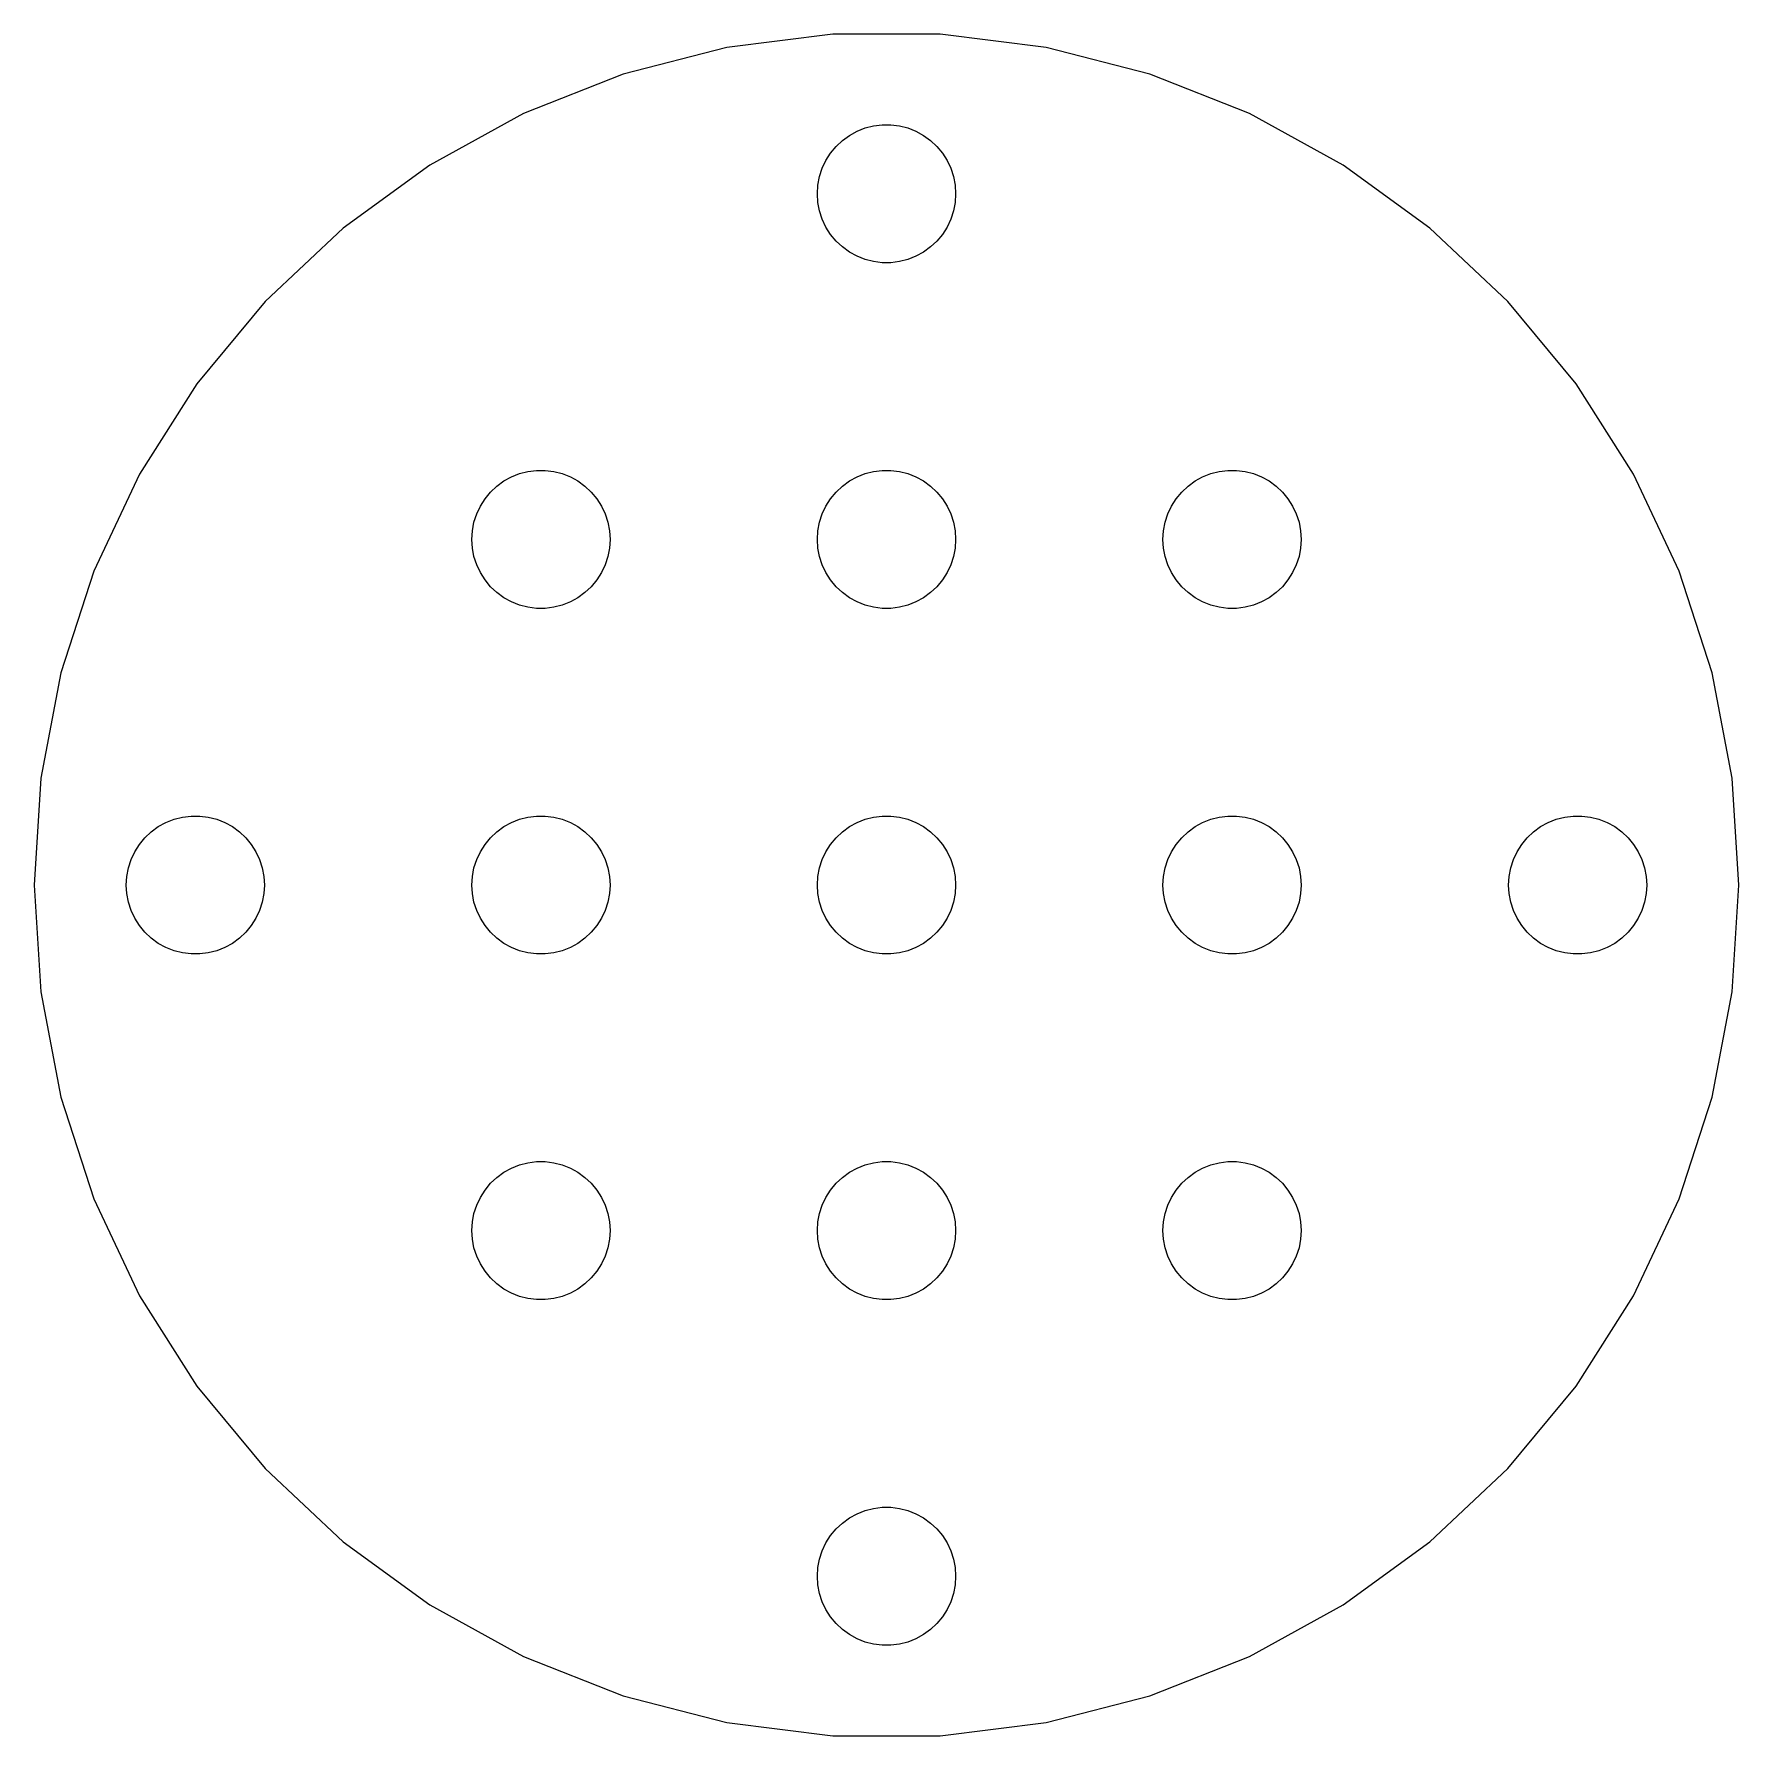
# Model space of a CAD drawing. Header units: metres. Extents: x -37 to 37, y -36.9 to 36.9.
import ezdxf

# ---------------------------------------------------------------- set-up
doc = ezdxf.new("R2010")
doc.units = ezdxf.units.M

msp = doc.modelspace()

# ---------------------------------------------------------------- linework, layer by layer
for p, q in [((-6.93311, 36.3446), (-11.4336, 35.1891)), ((-2.32324, 36.927), (-6.93311, 36.3446)), ((2.32324, 36.927), (-2.32324, 36.927)), ((6.93311, 36.3446), (2.32324, 36.927)), ((11.4336, 35.1891), (6.93311, 36.3446)), ((-11.4336, 35.1891), (-15.7538, 33.4786)), ((15.7538, 33.4786), (11.4336, 35.1891)), ((-15.7538, 33.4786), (-19.8256, 31.2401)), ((19.8256, 31.2401), (15.7538, 33.4786)), ((-1.60747, 32.533), (-1.27733, 32.7145)), ((-1.27733, 32.7145), (-0.927048, 32.8532)), ((-0.927048, 32.8532), (-0.562134, 32.9469)), ((-0.562134, 32.9469), (-0.18837, 32.9941)), ((-0.18837, 32.9941), (0.18837, 32.9941)), ((0.18837, 32.9941), (0.562134, 32.9469)), ((0.562134, 32.9469), (0.927048, 32.8532)), ((0.927048, 32.8532), (1.27733, 32.7145)), ((1.27733, 32.7145), (1.60747, 32.533)), ((-2.42705, 31.7634), (-2.1869, 32.0536)), ((-2.1869, 32.0536), (-1.91226, 32.3115)), ((-1.91226, 32.3115), (-1.60747, 32.533)), ((1.60747, 32.533), (1.91226, 32.3115)), ((1.91226, 32.3115), (2.1869, 32.0536)), ((2.1869, 32.0536), (2.42705, 31.7634)), ((-19.8256, 31.2401), (-23.5847, 28.509)), ((-2.90575, 30.7461), (-2.78932, 31.1044)), ((-2.78932, 31.1044), (-2.62891, 31.4453)), ((-2.62891, 31.4453), (-2.42705, 31.7634)), ((2.42705, 31.7634), (2.62891, 31.4453)), ((2.62891, 31.4453), (2.78932, 31.1044)), ((2.78932, 31.1044), (2.90575, 30.7461)), ((23.5847, 28.509), (19.8256, 31.2401)), ((-3, 30), (-2.97633, 30.376)), ((-2.97633, 30.376), (-2.90575, 30.7461)), ((2.90575, 30.7461), (2.97633, 30.376)), ((2.97633, 30.376), (3, 30)), ((-2.97633, 29.624), (-3, 30)), ((-2.90575, 29.2539), (-2.97633, 29.624)), ((2.97633, 29.624), (2.90575, 29.2539)), ((3, 30), (2.97633, 29.624)), ((-2.78932, 28.8956), (-2.90575, 29.2539)), ((-2.62891, 28.5547), (-2.78932, 28.8956)), ((2.78932, 28.8956), (2.62891, 28.5547)), ((2.90575, 29.2539), (2.78932, 28.8956)), ((-23.5847, 28.509), (-26.9718, 25.3282)), ((-2.42705, 28.2366), (-2.62891, 28.5547)), ((-2.1869, 27.9464), (-2.42705, 28.2366)), ((2.42705, 28.2366), (2.1869, 27.9464)), ((2.62891, 28.5547), (2.42705, 28.2366)), ((26.9718, 25.3282), (23.5847, 28.509)), ((-1.91226, 27.6884), (-2.1869, 27.9464)), ((-1.60747, 27.467), (-1.91226, 27.6884)), ((-1.27733, 27.2855), (-1.60747, 27.467)), ((1.60747, 27.467), (1.27733, 27.2855)), ((1.91226, 27.6884), (1.60747, 27.467)), ((2.1869, 27.9464), (1.91226, 27.6884)), ((-0.927048, 27.1468), (-1.27733, 27.2855)), ((-0.562134, 27.0531), (-0.927048, 27.1468)), ((-0.18837, 27.0059), (-0.562134, 27.0531)), ((0.18837, 27.0059), (-0.18837, 27.0059)), ((0.562134, 27.0531), (0.18837, 27.0059)), ((0.927048, 27.1468), (0.562134, 27.0531)), ((1.27733, 27.2855), (0.927048, 27.1468)), ((-26.9718, 25.3282), (-29.9336, 21.748)), ((29.9336, 21.748), (26.9718, 25.3282)), ((-29.9336, 21.748), (-32.4233, 17.8249)), ((32.4233, 17.8249), (29.9336, 21.748)), ((-32.4233, 17.8249), (-34.4017, 13.6206)), ((-16.2773, 17.7145), (-15.927, 17.8532)), ((-15.927, 17.8532), (-15.5621, 17.9469)), ((-15.5621, 17.9469), (-15.1884, 17.9941)), ((-15.1884, 17.9941), (-14.8116, 17.9941)), ((-14.8116, 17.9941), (-14.4379, 17.9469)), ((-14.4379, 17.9469), (-14.0729, 17.8532)), ((-14.0729, 17.8532), (-13.7227, 17.7145)), ((-1.27733, 17.7145), (-0.927048, 17.8532)), ((-0.927048, 17.8532), (-0.562134, 17.9469)), ((-0.562134, 17.9469), (-0.18837, 17.9941)), ((-0.18837, 17.9941), (0.18837, 17.9941)), ((0.18837, 17.9941), (0.562134, 17.9469)), ((0.562134, 17.9469), (0.927048, 17.8532)), ((0.927048, 17.8532), (1.27733, 17.7145)), ((13.7227, 17.7145), (14.0729, 17.8532)), ((14.0729, 17.8532), (14.4379, 17.9469)), ((14.4379, 17.9469), (14.8116, 17.9941)), ((14.8116, 17.9941), (15.1884, 17.9941)), ((15.1884, 17.9941), (15.5621, 17.9469)), ((15.5621, 17.9469), (15.927, 17.8532)), ((15.927, 17.8532), (16.2773, 17.7145)), ((34.4017, 13.6206), (32.4233, 17.8249)), ((-17.427, 16.7634), (-17.1869, 17.0536)), ((-17.1869, 17.0536), (-16.9123, 17.3115)), ((-16.9123, 17.3115), (-16.6075, 17.533)), ((-16.6075, 17.533), (-16.2773, 17.7145)), ((-13.7227, 17.7145), (-13.3925, 17.533)), ((-13.3925, 17.533), (-13.0877, 17.3115)), ((-13.0877, 17.3115), (-12.8131, 17.0536)), ((-12.8131, 17.0536), (-12.5729, 16.7634)), ((-2.42705, 16.7634), (-2.1869, 17.0536)), ((-2.1869, 17.0536), (-1.91226, 17.3115)), ((-1.91226, 17.3115), (-1.60747, 17.533)), ((-1.60747, 17.533), (-1.27733, 17.7145)), ((1.27733, 17.7145), (1.60747, 17.533)), ((1.60747, 17.533), (1.91226, 17.3115)), ((1.91226, 17.3115), (2.1869, 17.0536)), ((2.1869, 17.0536), (2.42705, 16.7634)), ((12.5729, 16.7634), (12.8131, 17.0536)), ((12.8131, 17.0536), (13.0877, 17.3115)), ((13.0877, 17.3115), (13.3925, 17.533)), ((13.3925, 17.533), (13.7227, 17.7145)), ((16.2773, 17.7145), (16.6075, 17.533)), ((16.6075, 17.533), (16.9123, 17.3115)), ((16.9123, 17.3115), (17.1869, 17.0536)), ((17.1869, 17.0536), (17.427, 16.7634)), ((-17.7893, 16.1044), (-17.6289, 16.4453)), ((-17.6289, 16.4453), (-17.427, 16.7634)), ((-12.5729, 16.7634), (-12.3711, 16.4453)), ((-12.3711, 16.4453), (-12.2107, 16.1044)), ((-2.78932, 16.1044), (-2.62891, 16.4453)), ((-2.62891, 16.4453), (-2.42705, 16.7634)), ((2.42705, 16.7634), (2.62891, 16.4453)), ((2.62891, 16.4453), (2.78932, 16.1044)), ((12.2107, 16.1044), (12.3711, 16.4453)), ((12.3711, 16.4453), (12.5729, 16.7634)), ((17.427, 16.7634), (17.6289, 16.4453)), ((17.6289, 16.4453), (17.7893, 16.1044)), ((-17.9763, 15.376), (-17.9057, 15.7461)), ((-17.9057, 15.7461), (-17.7893, 16.1044)), ((-12.2107, 16.1044), (-12.0942, 15.7461)), ((-12.0942, 15.7461), (-12.0237, 15.376)), ((-2.97633, 15.376), (-2.90575, 15.7461)), ((-2.90575, 15.7461), (-2.78932, 16.1044)), ((2.78932, 16.1044), (2.90575, 15.7461)), ((2.90575, 15.7461), (2.97633, 15.376)), ((12.0237, 15.376), (12.0942, 15.7461)), ((12.0942, 15.7461), (12.2107, 16.1044)), ((17.7893, 16.1044), (17.9057, 15.7461)), ((17.9057, 15.7461), (17.9763, 15.376)), ((-18, 15), (-17.9763, 15.376)), ((-17.9763, 14.624), (-18, 15)), ((-12.0237, 15.376), (-12, 15)), ((-12, 15), (-12.0237, 14.624)), ((-3, 15), (-2.97633, 15.376)), ((-2.97633, 14.624), (-3, 15)), ((2.97633, 15.376), (3, 15)), ((3, 15), (2.97633, 14.624)), ((12, 15), (12.0237, 15.376)), ((12.0237, 14.624), (12, 15)), ((17.9763, 15.376), (18, 15)), ((18, 15), (17.9763, 14.624)), ((-17.9057, 14.2539), (-17.9763, 14.624)), ((-17.7893, 13.8956), (-17.9057, 14.2539)), ((-12.0942, 14.2539), (-12.2107, 13.8956)), ((-12.0237, 14.624), (-12.0942, 14.2539)), ((-2.90575, 14.2539), (-2.97633, 14.624)), ((-2.78932, 13.8956), (-2.90575, 14.2539)), ((2.90575, 14.2539), (2.78932, 13.8956)), ((2.97633, 14.624), (2.90575, 14.2539)), ((12.0942, 14.2539), (12.0237, 14.624)), ((12.2107, 13.8956), (12.0942, 14.2539)), ((17.9057, 14.2539), (17.7893, 13.8956)), ((17.9763, 14.624), (17.9057, 14.2539)), ((-34.4017, 13.6206), (-35.8376, 9.20152)), ((-17.6289, 13.5547), (-17.7893, 13.8956)), ((-17.427, 13.2366), (-17.6289, 13.5547)), ((-12.3711, 13.5547), (-12.5729, 13.2366)), ((-12.2107, 13.8956), (-12.3711, 13.5547)), ((-2.62891, 13.5547), (-2.78932, 13.8956)), ((-2.42705, 13.2366), (-2.62891, 13.5547)), ((2.62891, 13.5547), (2.42705, 13.2366)), ((2.78932, 13.8956), (2.62891, 13.5547)), ((12.3711, 13.5547), (12.2107, 13.8956)), ((12.5729, 13.2366), (12.3711, 13.5547)), ((17.6289, 13.5547), (17.427, 13.2366)), ((17.7893, 13.8956), (17.6289, 13.5547)), ((35.8376, 9.20152), (34.4017, 13.6206)), ((-17.1869, 12.9464), (-17.427, 13.2366)), ((-16.9123, 12.6884), (-17.1869, 12.9464)), ((-16.6075, 12.467), (-16.9123, 12.6884)), ((-13.0877, 12.6884), (-13.3925, 12.467)), ((-12.8131, 12.9464), (-13.0877, 12.6884)), ((-12.5729, 13.2366), (-12.8131, 12.9464)), ((-2.1869, 12.9464), (-2.42705, 13.2366)), ((-1.91226, 12.6884), (-2.1869, 12.9464)), ((-1.60747, 12.467), (-1.91226, 12.6884)), ((1.91226, 12.6884), (1.60747, 12.467)), ((2.1869, 12.9464), (1.91226, 12.6884)), ((2.42705, 13.2366), (2.1869, 12.9464)), ((12.8131, 12.9464), (12.5729, 13.2366)), ((13.0877, 12.6884), (12.8131, 12.9464)), ((13.3925, 12.467), (13.0877, 12.6884)), ((16.9123, 12.6884), (16.6075, 12.467)), ((17.1869, 12.9464), (16.9123, 12.6884)), ((17.427, 13.2366), (17.1869, 12.9464)), ((-16.2773, 12.2855), (-16.6075, 12.467)), ((-15.927, 12.1468), (-16.2773, 12.2855)), ((-15.5621, 12.0531), (-15.927, 12.1468)), ((-15.1884, 12.0059), (-15.5621, 12.0531)), ((-14.8116, 12.0059), (-15.1884, 12.0059)), ((-14.4379, 12.0531), (-14.8116, 12.0059)), ((-14.0729, 12.1468), (-14.4379, 12.0531)), ((-13.7227, 12.2855), (-14.0729, 12.1468)), ((-13.3925, 12.467), (-13.7227, 12.2855)), ((-1.27733, 12.2855), (-1.60747, 12.467)), ((-0.927048, 12.1468), (-1.27733, 12.2855)), ((-0.562134, 12.0531), (-0.927048, 12.1468)), ((-0.18837, 12.0059), (-0.562134, 12.0531)), ((0.18837, 12.0059), (-0.18837, 12.0059)), ((0.562134, 12.0531), (0.18837, 12.0059)), ((0.927048, 12.1468), (0.562134, 12.0531)), ((1.27733, 12.2855), (0.927048, 12.1468)), ((1.60747, 12.467), (1.27733, 12.2855)), ((13.7227, 12.2855), (13.3925, 12.467)), ((14.0729, 12.1468), (13.7227, 12.2855)), ((14.4379, 12.0531), (14.0729, 12.1468)), ((14.8116, 12.0059), (14.4379, 12.0531)), ((15.1884, 12.0059), (14.8116, 12.0059)), ((15.5621, 12.0531), (15.1884, 12.0059)), ((15.927, 12.1468), (15.5621, 12.0531)), ((16.2773, 12.2855), (15.927, 12.1468)), ((16.6075, 12.467), (16.2773, 12.2855)), ((-35.8376, 9.20152), (-36.7082, 4.63733)), ((36.7082, 4.63733), (35.8376, 9.20152)), ((-36.7082, 4.63733), (-37, 0)), ((37, 0), (36.7082, 4.63733)), ((-30.5621, 2.94685), (-30.1884, 2.99408)), ((-30.1884, 2.99408), (-29.8116, 2.99408)), ((-29.8116, 2.99408), (-29.4379, 2.94685)), ((-15.5621, 2.94685), (-15.1884, 2.99408)), ((-15.1884, 2.99408), (-14.8116, 2.99408)), ((-14.8116, 2.99408), (-14.4379, 2.94685)), ((-0.562134, 2.94685), (-0.18837, 2.99408)), ((-0.18837, 2.99408), (0.18837, 2.99408)), ((0.18837, 2.99408), (0.562134, 2.94685)), ((14.4379, 2.94685), (14.8116, 2.99408)), ((14.8116, 2.99408), (15.1884, 2.99408)), ((15.1884, 2.99408), (15.5621, 2.94685)), ((29.4379, 2.94685), (29.8116, 2.99408)), ((29.8116, 2.99408), (30.1884, 2.99408)), ((30.1884, 2.99408), (30.5621, 2.94685)), ((-32.1869, 2.05363), (-31.9123, 2.31154)), ((-31.9123, 2.31154), (-31.6075, 2.53297)), ((-31.6075, 2.53297), (-31.2773, 2.71448)), ((-31.2773, 2.71448), (-30.927, 2.85316)), ((-30.927, 2.85316), (-30.5621, 2.94685)), ((-29.4379, 2.94685), (-29.0729, 2.85316)), ((-29.0729, 2.85316), (-28.7227, 2.71448)), ((-28.7227, 2.71448), (-28.3925, 2.53297)), ((-28.3925, 2.53297), (-28.0877, 2.31154)), ((-28.0877, 2.31154), (-27.8131, 2.05363)), ((-17.1869, 2.05363), (-16.9123, 2.31154)), ((-16.9123, 2.31154), (-16.6075, 2.53297)), ((-16.6075, 2.53297), (-16.2773, 2.71448)), ((-16.2773, 2.71448), (-15.927, 2.85316)), ((-15.927, 2.85316), (-15.5621, 2.94685)), ((-14.4379, 2.94685), (-14.0729, 2.85316)), ((-14.0729, 2.85316), (-13.7227, 2.71448)), ((-13.7227, 2.71448), (-13.3925, 2.53297)), ((-13.3925, 2.53297), (-13.0877, 2.31154)), ((-13.0877, 2.31154), (-12.8131, 2.05363)), ((-2.1869, 2.05363), (-1.91226, 2.31154)), ((-1.91226, 2.31154), (-1.60747, 2.53297)), ((-1.60747, 2.53297), (-1.27733, 2.71448)), ((-1.27733, 2.71448), (-0.927048, 2.85316)), ((-0.927048, 2.85316), (-0.562134, 2.94685)), ((0.562134, 2.94685), (0.927048, 2.85316)), ((0.927048, 2.85316), (1.27733, 2.71448)), ((1.27733, 2.71448), (1.60747, 2.53297)), ((1.60747, 2.53297), (1.91226, 2.31154)), ((1.91226, 2.31154), (2.1869, 2.05363)), ((12.8131, 2.05363), (13.0877, 2.31154)), ((13.0877, 2.31154), (13.3925, 2.53297)), ((13.3925, 2.53297), (13.7227, 2.71448)), ((13.7227, 2.71448), (14.0729, 2.85316)), ((14.0729, 2.85316), (14.4379, 2.94685)), ((15.5621, 2.94685), (15.927, 2.85316)), ((15.927, 2.85316), (16.2773, 2.71448)), ((16.2773, 2.71448), (16.6075, 2.53297)), ((16.6075, 2.53297), (16.9123, 2.31154)), ((16.9123, 2.31154), (17.1869, 2.05363)), ((27.8131, 2.05363), (28.0877, 2.31154)), ((28.0877, 2.31154), (28.3925, 2.53297)), ((28.3925, 2.53297), (28.7227, 2.71448)), ((28.7227, 2.71448), (29.0729, 2.85316)), ((29.0729, 2.85316), (29.4379, 2.94685)), ((30.5621, 2.94685), (30.927, 2.85316)), ((30.927, 2.85316), (31.2773, 2.71448)), ((31.2773, 2.71448), (31.6075, 2.53297)), ((31.6075, 2.53297), (31.9123, 2.31154)), ((31.9123, 2.31154), (32.1869, 2.05363)), ((-32.6289, 1.44525), (-32.427, 1.76335)), ((-32.427, 1.76335), (-32.1869, 2.05363)), ((-27.8131, 2.05363), (-27.5729, 1.76335)), ((-27.5729, 1.76335), (-27.3711, 1.44525)), ((-17.6289, 1.44525), (-17.427, 1.76335)), ((-17.427, 1.76335), (-17.1869, 2.05363)), ((-12.8131, 2.05363), (-12.5729, 1.76335)), ((-12.5729, 1.76335), (-12.3711, 1.44525)), ((-2.62891, 1.44525), (-2.42705, 1.76335)), ((-2.42705, 1.76335), (-2.1869, 2.05363)), ((2.1869, 2.05363), (2.42705, 1.76335)), ((2.42705, 1.76335), (2.62891, 1.44525)), ((12.3711, 1.44525), (12.5729, 1.76335)), ((12.5729, 1.76335), (12.8131, 2.05363)), ((17.1869, 2.05363), (17.427, 1.76335)), ((17.427, 1.76335), (17.6289, 1.44525)), ((27.3711, 1.44525), (27.5729, 1.76335)), ((27.5729, 1.76335), (27.8131, 2.05363)), ((32.1869, 2.05363), (32.427, 1.76335)), ((32.427, 1.76335), (32.6289, 1.44525)), ((-32.9763, 0.375992), (-32.9057, 0.746063)), ((-32.9057, 0.746063), (-32.7893, 1.10437)), ((-32.7893, 1.10437), (-32.6289, 1.44525)), ((-27.3711, 1.44525), (-27.2107, 1.10437)), ((-27.2107, 1.10437), (-27.0942, 0.746063)), ((-27.0942, 0.746063), (-27.0237, 0.375992)), ((-17.9763, 0.375992), (-17.9057, 0.746063)), ((-17.9057, 0.746063), (-17.7893, 1.10437)), ((-17.7893, 1.10437), (-17.6289, 1.44525)), ((-12.3711, 1.44525), (-12.2107, 1.10437)), ((-12.2107, 1.10437), (-12.0942, 0.746063)), ((-12.0942, 0.746063), (-12.0237, 0.375992)), ((-2.97633, 0.375992), (-2.90575, 0.746063)), ((-2.90575, 0.746063), (-2.78932, 1.10437)), ((-2.78932, 1.10437), (-2.62891, 1.44525)), ((2.62891, 1.44525), (2.78932, 1.10437)), ((2.78932, 1.10437), (2.90575, 0.746063)), ((2.90575, 0.746063), (2.97633, 0.375992)), ((12.0237, 0.375992), (12.0942, 0.746063)), ((12.0942, 0.746063), (12.2107, 1.10437)), ((12.2107, 1.10437), (12.3711, 1.44525)), ((17.6289, 1.44525), (17.7893, 1.10437)), ((17.7893, 1.10437), (17.9057, 0.746063)), ((17.9057, 0.746063), (17.9763, 0.375992)), ((27.0237, 0.375992), (27.0942, 0.746063)), ((27.0942, 0.746063), (27.2107, 1.10437)), ((27.2107, 1.10437), (27.3711, 1.44525)), ((32.6289, 1.44525), (32.7893, 1.10437)), ((32.7893, 1.10437), (32.9057, 0.746063)), ((32.9057, 0.746063), (32.9763, 0.375992)), ((-37, 0), (-36.7082, -4.63733)), ((-33, 0), (-32.9763, 0.375992)), ((-32.9763, -0.375992), (-33, 0)), ((-27.0237, 0.375992), (-27, 0)), ((-27, 0), (-27.0237, -0.375992)), ((-18, 0), (-17.9763, 0.375992)), ((-17.9763, -0.375992), (-18, 0)), ((-12.0237, 0.375992), (-12, 0)), ((-12, 0), (-12.0237, -0.375992)), ((-3, 0), (-2.97633, 0.375992)), ((-2.97633, -0.375992), (-3, 0)), ((2.97633, 0.375992), (3, 0)), ((3, 0), (2.97633, -0.375992)), ((12, 0), (12.0237, 0.375992)), ((12.0237, -0.375992), (12, 0)), ((17.9763, 0.375992), (18, 0)), ((18, 0), (17.9763, -0.375992)), ((27, 0), (27.0237, 0.375992)), ((27.0237, -0.375992), (27, 0)), ((32.9763, 0.375992), (33, 0)), ((33, 0), (32.9763, -0.375992)), ((36.7082, -4.63733), (37, 0)), ((-32.9057, -0.746063), (-32.9763, -0.375992)), ((-27.0237, -0.375992), (-27.0942, -0.746063)), ((-17.9057, -0.746063), (-17.9763, -0.375992)), ((-12.0237, -0.375992), (-12.0942, -0.746063)), ((-2.90575, -0.746063), (-2.97633, -0.375992)), ((2.97633, -0.375992), (2.90575, -0.746063)), ((12.0942, -0.746063), (12.0237, -0.375992)), ((17.9763, -0.375992), (17.9057, -0.746063)), ((27.0942, -0.746063), (27.0237, -0.375992)), ((32.9763, -0.375992), (32.9057, -0.746063)), ((-32.7893, -1.10437), (-32.9057, -0.746063)), ((-32.6289, -1.44525), (-32.7893, -1.10437)), ((-32.427, -1.76335), (-32.6289, -1.44525)), ((-27.3711, -1.44525), (-27.5729, -1.76335)), ((-27.2107, -1.10437), (-27.3711, -1.44525)), ((-27.0942, -0.746063), (-27.2107, -1.10437)), ((-17.7893, -1.10437), (-17.9057, -0.746063)), ((-17.6289, -1.44525), (-17.7893, -1.10437)), ((-17.427, -1.76335), (-17.6289, -1.44525)), ((-12.3711, -1.44525), (-12.5729, -1.76335)), ((-12.2107, -1.10437), (-12.3711, -1.44525)), ((-12.0942, -0.746063), (-12.2107, -1.10437)), ((-2.78932, -1.10437), (-2.90575, -0.746063)), ((-2.62891, -1.44525), (-2.78932, -1.10437)), ((-2.42705, -1.76335), (-2.62891, -1.44525)), ((2.62891, -1.44525), (2.42705, -1.76335)), ((2.78932, -1.10437), (2.62891, -1.44525)), ((2.90575, -0.746063), (2.78932, -1.10437)), ((12.2107, -1.10437), (12.0942, -0.746063)), ((12.3711, -1.44525), (12.2107, -1.10437)), ((12.5729, -1.76335), (12.3711, -1.44525)), ((17.6289, -1.44525), (17.427, -1.76335)), ((17.7893, -1.10437), (17.6289, -1.44525)), ((17.9057, -0.746063), (17.7893, -1.10437)), ((27.2107, -1.10437), (27.0942, -0.746063)), ((27.3711, -1.44525), (27.2107, -1.10437)), ((27.5729, -1.76335), (27.3711, -1.44525)), ((32.6289, -1.44525), (32.427, -1.76335)), ((32.7893, -1.10437), (32.6289, -1.44525)), ((32.9057, -0.746063), (32.7893, -1.10437)), ((-32.1869, -2.05363), (-32.427, -1.76335)), ((-31.9123, -2.31154), (-32.1869, -2.05363)), ((-27.8131, -2.05363), (-28.0877, -2.31154)), ((-27.5729, -1.76335), (-27.8131, -2.05363)), ((-17.1869, -2.05363), (-17.427, -1.76335)), ((-16.9123, -2.31154), (-17.1869, -2.05363)), ((-12.8131, -2.05363), (-13.0877, -2.31154)), ((-12.5729, -1.76335), (-12.8131, -2.05363)), ((-2.1869, -2.05363), (-2.42705, -1.76335)), ((-1.91226, -2.31154), (-2.1869, -2.05363)), ((2.1869, -2.05363), (1.91226, -2.31154)), ((2.42705, -1.76335), (2.1869, -2.05363)), ((12.8131, -2.05363), (12.5729, -1.76335)), ((13.0877, -2.31154), (12.8131, -2.05363)), ((17.1869, -2.05363), (16.9123, -2.31154)), ((17.427, -1.76335), (17.1869, -2.05363)), ((27.8131, -2.05363), (27.5729, -1.76335)), ((28.0877, -2.31154), (27.8131, -2.05363)), ((32.1869, -2.05363), (31.9123, -2.31154)), ((32.427, -1.76335), (32.1869, -2.05363)), ((-31.6075, -2.53297), (-31.9123, -2.31154)), ((-31.2773, -2.71448), (-31.6075, -2.53297)), ((-30.927, -2.85316), (-31.2773, -2.71448)), ((-30.5621, -2.94685), (-30.927, -2.85316)), ((-30.1884, -2.99408), (-30.5621, -2.94685)), ((-29.4379, -2.94685), (-29.8116, -2.99408)), ((-29.0729, -2.85316), (-29.4379, -2.94685)), ((-28.7227, -2.71448), (-29.0729, -2.85316)), ((-28.3925, -2.53297), (-28.7227, -2.71448)), ((-28.0877, -2.31154), (-28.3925, -2.53297)), ((-16.6075, -2.53297), (-16.9123, -2.31154)), ((-16.2773, -2.71448), (-16.6075, -2.53297)), ((-15.927, -2.85316), (-16.2773, -2.71448)), ((-15.5621, -2.94685), (-15.927, -2.85316)), ((-15.1884, -2.99408), (-15.5621, -2.94685)), ((-14.4379, -2.94685), (-14.8116, -2.99408)), ((-14.0729, -2.85316), (-14.4379, -2.94685)), ((-13.7227, -2.71448), (-14.0729, -2.85316)), ((-13.3925, -2.53297), (-13.7227, -2.71448)), ((-13.0877, -2.31154), (-13.3925, -2.53297)), ((-1.60747, -2.53297), (-1.91226, -2.31154)), ((-1.27733, -2.71448), (-1.60747, -2.53297)), ((-0.927048, -2.85316), (-1.27733, -2.71448)), ((-0.562134, -2.94685), (-0.927048, -2.85316)), ((-0.18837, -2.99408), (-0.562134, -2.94685)), ((0.562134, -2.94685), (0.18837, -2.99408)), ((0.927048, -2.85316), (0.562134, -2.94685)), ((1.27733, -2.71448), (0.927048, -2.85316)), ((1.60747, -2.53297), (1.27733, -2.71448)), ((1.91226, -2.31154), (1.60747, -2.53297)), ((13.3925, -2.53297), (13.0877, -2.31154)), ((13.7227, -2.71448), (13.3925, -2.53297)), ((14.0729, -2.85316), (13.7227, -2.71448)), ((14.4379, -2.94685), (14.0729, -2.85316)), ((14.8116, -2.99408), (14.4379, -2.94685)), ((15.5621, -2.94685), (15.1884, -2.99408)), ((15.927, -2.85316), (15.5621, -2.94685)), ((16.2773, -2.71448), (15.927, -2.85316)), ((16.6075, -2.53297), (16.2773, -2.71448)), ((16.9123, -2.31154), (16.6075, -2.53297)), ((28.3925, -2.53297), (28.0877, -2.31154)), ((28.7227, -2.71448), (28.3925, -2.53297)), ((29.0729, -2.85316), (28.7227, -2.71448)), ((29.4379, -2.94685), (29.0729, -2.85316)), ((29.8116, -2.99408), (29.4379, -2.94685)), ((30.5621, -2.94685), (30.1884, -2.99408)), ((30.927, -2.85316), (30.5621, -2.94685)), ((31.2773, -2.71448), (30.927, -2.85316)), ((31.6075, -2.53297), (31.2773, -2.71448)), ((31.9123, -2.31154), (31.6075, -2.53297)), ((-29.8116, -2.99408), (-30.1884, -2.99408)), ((-14.8116, -2.99408), (-15.1884, -2.99408)), ((0.18837, -2.99408), (-0.18837, -2.99408)), ((15.1884, -2.99408), (14.8116, -2.99408)), ((30.1884, -2.99408), (29.8116, -2.99408)), ((-36.7082, -4.63733), (-35.8376, -9.20152)), ((35.8376, -9.20152), (36.7082, -4.63733)), ((-35.8376, -9.20152), (-34.4017, -13.6206)), ((34.4017, -13.6206), (35.8376, -9.20152)), ((-16.9123, -12.6884), (-16.6075, -12.467)), ((-16.6075, -12.467), (-16.2773, -12.2855)), ((-16.2773, -12.2855), (-15.927, -12.1468)), ((-15.927, -12.1468), (-15.5621, -12.0531)), ((-15.5621, -12.0531), (-15.1884, -12.0059)), ((-15.1884, -12.0059), (-14.8116, -12.0059)), ((-14.8116, -12.0059), (-14.4379, -12.0531)), ((-14.4379, -12.0531), (-14.0729, -12.1468)), ((-14.0729, -12.1468), (-13.7227, -12.2855)), ((-13.7227, -12.2855), (-13.3925, -12.467)), ((-13.3925, -12.467), (-13.0877, -12.6884)), ((-1.91226, -12.6884), (-1.60747, -12.467)), ((-1.60747, -12.467), (-1.27733, -12.2855)), ((-1.27733, -12.2855), (-0.927048, -12.1468)), ((-0.927048, -12.1468), (-0.562134, -12.0531)), ((-0.562134, -12.0531), (-0.18837, -12.0059)), ((-0.18837, -12.0059), (0.18837, -12.0059)), ((0.18837, -12.0059), (0.562134, -12.0531)), ((0.562134, -12.0531), (0.927048, -12.1468)), ((0.927048, -12.1468), (1.27733, -12.2855)), ((1.27733, -12.2855), (1.60747, -12.467)), ((1.60747, -12.467), (1.91226, -12.6884)), ((13.0877, -12.6884), (13.3925, -12.467)), ((13.3925, -12.467), (13.7227, -12.2855)), ((13.7227, -12.2855), (14.0729, -12.1468)), ((14.0729, -12.1468), (14.4379, -12.0531)), ((14.4379, -12.0531), (14.8116, -12.0059)), ((14.8116, -12.0059), (15.1884, -12.0059)), ((15.1884, -12.0059), (15.5621, -12.0531)), ((15.5621, -12.0531), (15.927, -12.1468)), ((15.927, -12.1468), (16.2773, -12.2855)), ((16.2773, -12.2855), (16.6075, -12.467)), ((16.6075, -12.467), (16.9123, -12.6884)), ((-17.6289, -13.5547), (-17.427, -13.2366)), ((-17.427, -13.2366), (-17.1869, -12.9464)), ((-17.1869, -12.9464), (-16.9123, -12.6884)), ((-13.0877, -12.6884), (-12.8131, -12.9464)), ((-12.8131, -12.9464), (-12.5729, -13.2366)), ((-12.5729, -13.2366), (-12.3711, -13.5547)), ((-2.62891, -13.5547), (-2.42705, -13.2366)), ((-2.42705, -13.2366), (-2.1869, -12.9464)), ((-2.1869, -12.9464), (-1.91226, -12.6884)), ((1.91226, -12.6884), (2.1869, -12.9464)), ((2.1869, -12.9464), (2.42705, -13.2366)), ((2.42705, -13.2366), (2.62891, -13.5547)), ((12.3711, -13.5547), (12.5729, -13.2366)), ((12.5729, -13.2366), (12.8131, -12.9464)), ((12.8131, -12.9464), (13.0877, -12.6884)), ((16.9123, -12.6884), (17.1869, -12.9464)), ((17.1869, -12.9464), (17.427, -13.2366)), ((17.427, -13.2366), (17.6289, -13.5547)), ((-34.4017, -13.6206), (-32.4233, -17.8249)), ((-17.9057, -14.2539), (-17.7893, -13.8956)), ((-17.7893, -13.8956), (-17.6289, -13.5547)), ((-12.3711, -13.5547), (-12.2107, -13.8956)), ((-12.2107, -13.8956), (-12.0942, -14.2539)), ((-2.90575, -14.2539), (-2.78932, -13.8956)), ((-2.78932, -13.8956), (-2.62891, -13.5547)), ((2.62891, -13.5547), (2.78932, -13.8956)), ((2.78932, -13.8956), (2.90575, -14.2539)), ((12.0942, -14.2539), (12.2107, -13.8956)), ((12.2107, -13.8956), (12.3711, -13.5547)), ((17.6289, -13.5547), (17.7893, -13.8956)), ((17.7893, -13.8956), (17.9057, -14.2539)), ((32.4233, -17.8249), (34.4017, -13.6206)), ((-18, -15), (-17.9763, -14.624)), ((-17.9763, -14.624), (-17.9057, -14.2539)), ((-12.0942, -14.2539), (-12.0237, -14.624)), ((-12.0237, -14.624), (-12, -15)), ((-3, -15), (-2.97633, -14.624)), ((-2.97633, -14.624), (-2.90575, -14.2539)), ((2.90575, -14.2539), (2.97633, -14.624)), ((2.97633, -14.624), (3, -15)), ((12, -15), (12.0237, -14.624)), ((12.0237, -14.624), (12.0942, -14.2539)), ((17.9057, -14.2539), (17.9763, -14.624)), ((17.9763, -14.624), (18, -15)), ((-17.9763, -15.376), (-18, -15)), ((-17.9057, -15.7461), (-17.9763, -15.376)), ((-12.0237, -15.376), (-12.0942, -15.7461)), ((-12, -15), (-12.0237, -15.376)), ((-2.97633, -15.376), (-3, -15)), ((-2.90575, -15.7461), (-2.97633, -15.376)), ((2.97633, -15.376), (2.90575, -15.7461)), ((3, -15), (2.97633, -15.376)), ((12.0237, -15.376), (12, -15)), ((12.0942, -15.7461), (12.0237, -15.376)), ((17.9763, -15.376), (17.9057, -15.7461)), ((18, -15), (17.9763, -15.376)), ((-17.7893, -16.1044), (-17.9057, -15.7461)), ((-17.6289, -16.4453), (-17.7893, -16.1044)), ((-12.2107, -16.1044), (-12.3711, -16.4453)), ((-12.0942, -15.7461), (-12.2107, -16.1044)), ((-2.78932, -16.1044), (-2.90575, -15.7461)), ((-2.62891, -16.4453), (-2.78932, -16.1044)), ((2.78932, -16.1044), (2.62891, -16.4453)), ((2.90575, -15.7461), (2.78932, -16.1044)), ((12.2107, -16.1044), (12.0942, -15.7461)), ((12.3711, -16.4453), (12.2107, -16.1044)), ((17.7893, -16.1044), (17.6289, -16.4453)), ((17.9057, -15.7461), (17.7893, -16.1044)), ((-17.427, -16.7634), (-17.6289, -16.4453)), ((-17.1869, -17.0536), (-17.427, -16.7634)), ((-12.5729, -16.7634), (-12.8131, -17.0536)), ((-12.3711, -16.4453), (-12.5729, -16.7634)), ((-2.42705, -16.7634), (-2.62891, -16.4453)), ((-2.1869, -17.0536), (-2.42705, -16.7634)), ((2.42705, -16.7634), (2.1869, -17.0536)), ((2.62891, -16.4453), (2.42705, -16.7634)), ((12.5729, -16.7634), (12.3711, -16.4453)), ((12.8131, -17.0536), (12.5729, -16.7634)), ((17.427, -16.7634), (17.1869, -17.0536)), ((17.6289, -16.4453), (17.427, -16.7634)), ((-16.9123, -17.3115), (-17.1869, -17.0536)), ((-16.6075, -17.533), (-16.9123, -17.3115)), ((-16.2773, -17.7145), (-16.6075, -17.533)), ((-15.927, -17.8532), (-16.2773, -17.7145)), ((-13.7227, -17.7145), (-14.0729, -17.8532)), ((-13.3925, -17.533), (-13.7227, -17.7145)), ((-13.0877, -17.3115), (-13.3925, -17.533)), ((-12.8131, -17.0536), (-13.0877, -17.3115)), ((-1.91226, -17.3115), (-2.1869, -17.0536)), ((-1.60747, -17.533), (-1.91226, -17.3115)), ((-1.27733, -17.7145), (-1.60747, -17.533)), ((-0.927048, -17.8532), (-1.27733, -17.7145)), ((1.27733, -17.7145), (0.927048, -17.8532)), ((1.60747, -17.533), (1.27733, -17.7145)), ((1.91226, -17.3115), (1.60747, -17.533)), ((2.1869, -17.0536), (1.91226, -17.3115)), ((13.0877, -17.3115), (12.8131, -17.0536)), ((13.3925, -17.533), (13.0877, -17.3115)), ((13.7227, -17.7145), (13.3925, -17.533)), ((14.0729, -17.8532), (13.7227, -17.7145)), ((16.2773, -17.7145), (15.927, -17.8532)), ((16.6075, -17.533), (16.2773, -17.7145)), ((16.9123, -17.3115), (16.6075, -17.533)), ((17.1869, -17.0536), (16.9123, -17.3115)), ((-32.4233, -17.8249), (-29.9336, -21.748)), ((-15.5621, -17.9469), (-15.927, -17.8532)), ((-15.1884, -17.9941), (-15.5621, -17.9469)), ((-14.8116, -17.9941), (-15.1884, -17.9941)), ((-14.4379, -17.9469), (-14.8116, -17.9941)), ((-14.0729, -17.8532), (-14.4379, -17.9469)), ((-0.562134, -17.9469), (-0.927048, -17.8532)), ((-0.18837, -17.9941), (-0.562134, -17.9469)), ((0.18837, -17.9941), (-0.18837, -17.9941)), ((0.562134, -17.9469), (0.18837, -17.9941)), ((0.927048, -17.8532), (0.562134, -17.9469)), ((14.4379, -17.9469), (14.0729, -17.8532)), ((14.8116, -17.9941), (14.4379, -17.9469)), ((15.1884, -17.9941), (14.8116, -17.9941)), ((15.5621, -17.9469), (15.1884, -17.9941)), ((15.927, -17.8532), (15.5621, -17.9469)), ((29.9336, -21.748), (32.4233, -17.8249)), ((-29.9336, -21.748), (-26.9718, -25.3282)), ((26.9718, -25.3282), (29.9336, -21.748)), ((-26.9718, -25.3282), (-23.5847, -28.509)), ((23.5847, -28.509), (26.9718, -25.3282)), ((-1.60747, -27.467), (-1.27733, -27.2855)), ((-1.27733, -27.2855), (-0.927048, -27.1468)), ((-0.927048, -27.1468), (-0.562134, -27.0531)), ((-0.562134, -27.0531), (-0.18837, -27.0059)), ((-0.18837, -27.0059), (0.18837, -27.0059)), ((0.18837, -27.0059), (0.562134, -27.0531)), ((0.562134, -27.0531), (0.927048, -27.1468)), ((0.927048, -27.1468), (1.27733, -27.2855)), ((1.27733, -27.2855), (1.60747, -27.467)), ((-2.42705, -28.2366), (-2.1869, -27.9464)), ((-2.1869, -27.9464), (-1.91226, -27.6884)), ((-1.91226, -27.6884), (-1.60747, -27.467)), ((1.60747, -27.467), (1.91226, -27.6884)), ((1.91226, -27.6884), (2.1869, -27.9464)), ((2.1869, -27.9464), (2.42705, -28.2366)), ((-23.5847, -28.509), (-19.8256, -31.2401)), ((-2.78932, -28.8956), (-2.62891, -28.5547)), ((-2.62891, -28.5547), (-2.42705, -28.2366)), ((2.42705, -28.2366), (2.62891, -28.5547)), ((2.62891, -28.5547), (2.78932, -28.8956)), ((19.8256, -31.2401), (23.5847, -28.509)), ((-2.97633, -29.624), (-2.90575, -29.2539)), ((-2.90575, -29.2539), (-2.78932, -28.8956)), ((2.78932, -28.8956), (2.90575, -29.2539)), ((2.90575, -29.2539), (2.97633, -29.624)), ((-3, -30), (-2.97633, -29.624)), ((-2.97633, -30.376), (-3, -30)), ((2.97633, -29.624), (3, -30)), ((3, -30), (2.97633, -30.376)), ((-2.90575, -30.7461), (-2.97633, -30.376)), ((-2.78932, -31.1044), (-2.90575, -30.7461)), ((2.90575, -30.7461), (2.78932, -31.1044)), ((2.97633, -30.376), (2.90575, -30.7461)), ((-19.8256, -31.2401), (-15.7538, -33.4786)), ((-2.62891, -31.4453), (-2.78932, -31.1044)), ((-2.42705, -31.7634), (-2.62891, -31.4453)), ((-2.1869, -32.0536), (-2.42705, -31.7634)), ((2.42705, -31.7634), (2.1869, -32.0536)), ((2.62891, -31.4453), (2.42705, -31.7634)), ((2.78932, -31.1044), (2.62891, -31.4453)), ((15.7538, -33.4786), (19.8256, -31.2401)), ((-1.91226, -32.3115), (-2.1869, -32.0536)), ((-1.60747, -32.533), (-1.91226, -32.3115)), ((-1.27733, -32.7145), (-1.60747, -32.533)), ((1.60747, -32.533), (1.27733, -32.7145)), ((1.91226, -32.3115), (1.60747, -32.533)), ((2.1869, -32.0536), (1.91226, -32.3115)), ((-0.927048, -32.8532), (-1.27733, -32.7145)), ((-0.562134, -32.9469), (-0.927048, -32.8532)), ((-0.18837, -32.9941), (-0.562134, -32.9469)), ((0.18837, -32.9941), (-0.18837, -32.9941)), ((0.562134, -32.9469), (0.18837, -32.9941)), ((0.927048, -32.8532), (0.562134, -32.9469)), ((1.27733, -32.7145), (0.927048, -32.8532)), ((-15.7538, -33.4786), (-11.4336, -35.1891)), ((11.4336, -35.1891), (15.7538, -33.4786)), ((-11.4336, -35.1891), (-6.93311, -36.3446)), ((6.93311, -36.3446), (11.4336, -35.1891)), ((-6.93311, -36.3446), (-2.32324, -36.927)), ((-2.32324, -36.927), (2.32324, -36.927)), ((2.32324, -36.927), (6.93311, -36.3446))]:
    msp.add_line(p, q)

doc.saveas('drawing.dxf')
